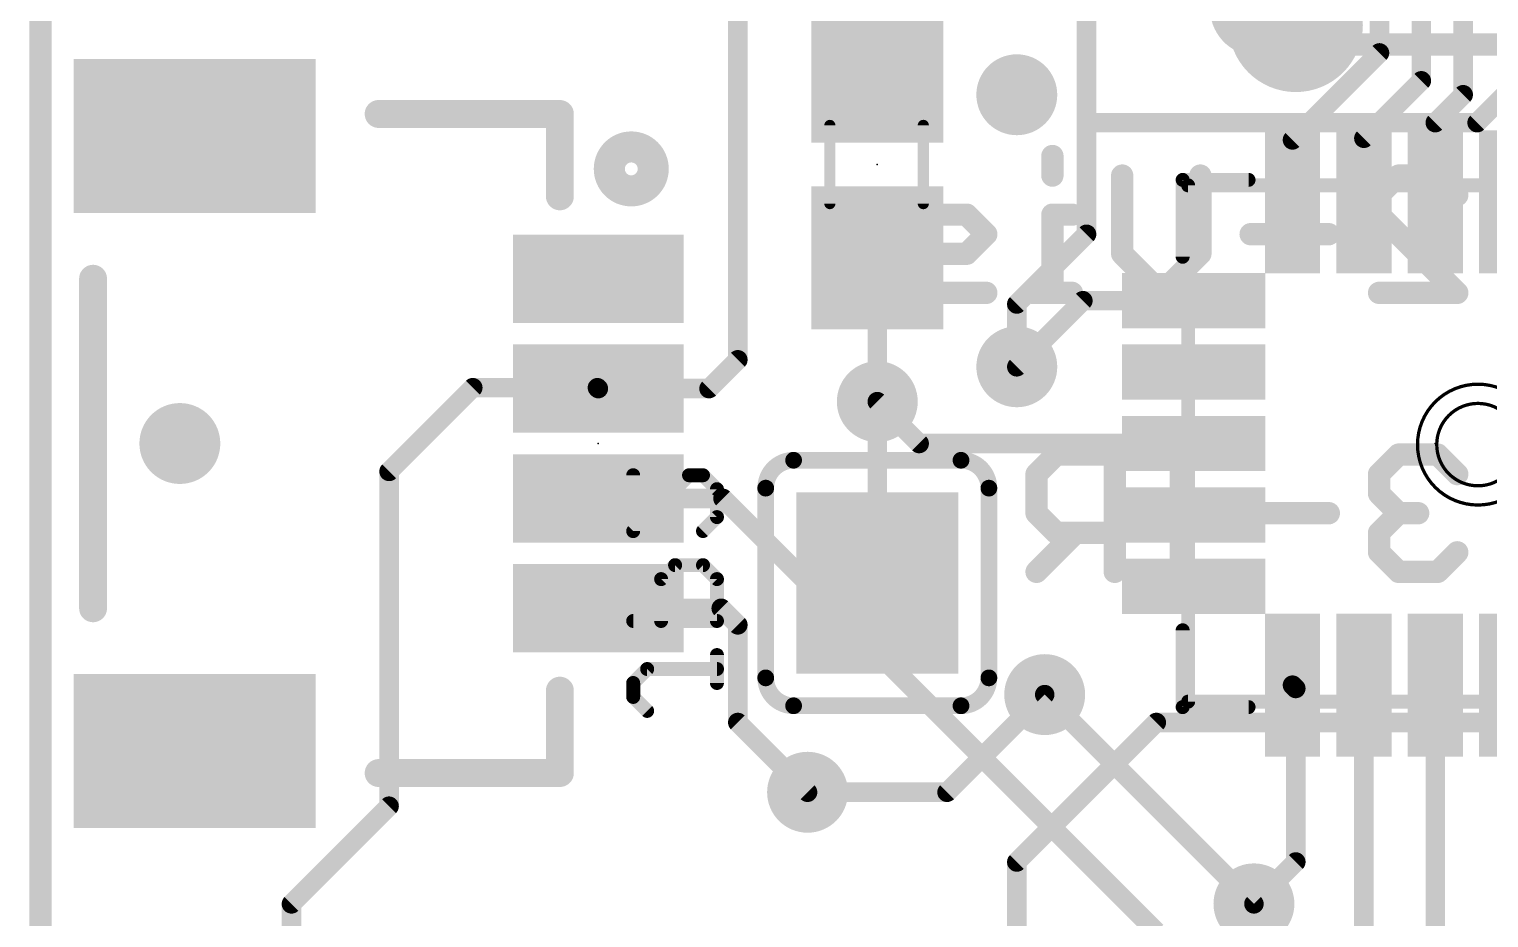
# Model space of a CAD drawing. Extents: x -34 to 73, y -25 to 40.
# Drawn here: x -0.1 to 13.19, y 8.38 to 16.47 of the extents above; entities that cross this region are included whole.
import ezdxf

# ---------------------------------------------------------------- set-up
doc = ezdxf.new("R2010")
doc.units = 0
for name, color, linetype in [('1', 12, 'CONTINUOUS'), ('16', 132, 'CONTINUOUS'), ('17', 110, 'CONTINUOUS'), ('18', 110, 'CONTINUOUS'), ('20', 53, 'CONTINUOUS'), ('21', 41, 'CONTINUOUS'), ('22', 40, 'CONTINUOUS'), ('23', 53, 'CONTINUOUS'), ('29', 253, 'CONTINUOUS'), ('30', 253, 'CONTINUOUS'), ('31', 253, 'CONTINUOUS'), ('47', 253, 'CONTINUOUS'), ('51', 53, 'CONTINUOUS')]:
    doc.layers.add(name, color=color, linetype=linetype)

# ---------------------------------------------------------------- blocks, each defined once
blk = doc.blocks.new('RECT')
blk.add_solid([(-0.5, -0.5), (0.5, -0.5), (-0.5, 0.5), (0.5, 0.5)])
blk = doc.blocks.new('ROUNDP')
at = {"const_width": 0.5}
blk.add_lwpolyline([(0, -0.25, 1), (0, 0.25, 1), (0, -0.25)], format="xyb", dxfattribs=at)
blk = doc.blocks.new('ROUNDV')
at = {"const_width": 0.5}
blk.add_lwpolyline([(0, -0.25, 1), (0, 0.25, 1), (0, -0.25)], format="xyb", dxfattribs=at)

msp = doc.modelspace()

# ---------------------------------------------------------------- linework, layer by layer
at = {"layer": '1', "const_width": 0.1778}
for points in [[(0, 25.4), (0, 0)], [(12.192, 20.32), (12.192, 16.256)], [(12.573, 16.002), (12.573, 19.304)], [(12.954, 15.875), (12.954, 18.034)], [(7.62, 17.145), (7.62, 16.09)], [(6.35, 13.462), (6.35, 16.764)], [(12.192, 16.256), (11.4, 15.464)], [(12.05, 15.479), (12.573, 16.002)], [(12.7, 15.621), (12.954, 15.875)], [(12.7, 14.9), (12.7, 15.621)], [(11.4, 14.9), (11.4, 15.464)], [(12.05, 14.9), (12.05, 15.479)], [(7.62, 14.39), (7.62, 13.081)], [(9.4915, 14), (8.89, 13.3985)], [(10.5, 14), (9.4915, 14)], [(6.088, 13.2), (6.35, 13.462)], [(3.175, 12.446), (3.937, 13.208)], [(3.937, 13.208), (5.072, 13.208)], [(5.072, 13.208), (5.08, 13.2)], [(5.08, 13.2), (6.088, 13.2)], [(7.62, 13.081), (8.001, 12.7)], [(10.5, 12.7), (8.001, 12.7)], [(3.175, 9.398), (3.175, 12.446)], [(5.08, 12.2), (6.215, 12.2)], [(6.215, 12.2), (10.16, 8.255)], [(5.08, 11.2), (6.199, 11.2)], [(6.199, 11.2), (6.35, 11.049)], [(6.35, 11.049), (6.35, 10.16)], [(9.144, 10.414), (11.049, 8.509)], [(11.43, 10.47), (11.4, 10.5)], [(11.43, 8.89), (11.43, 10.47)], [(12.05, 10.5), (12.05, 7.62)], [(12.7, 5.08), (12.7, 10.5)], [(6.35, 10.16), (6.985, 9.525)], [(3.175, 9.398), (2.286, 8.509)], [(11.049, 8.509), (11.43, 8.89)], [(2.286, 8.509), (2.286, 6.604)]]:
    msp.add_lwpolyline(points, dxfattribs=at)
at = {"layer": '1', "const_width": 0.0889}
for points in [[(12.1476, 16.256, 1), (12.2364, 16.256)], [(12.2234, 16.2246, 1), (12.1606, 16.2874)], [(7.5755, 16.09, 1), (7.6645, 16.09)], [(12.6044, 15.9706, 1), (12.5416, 16.0334)], [(12.5286, 16.002, 1), (12.6174, 16.002)], [(12.9854, 15.8436, 1), (12.9226, 15.9064)], [(12.9096, 15.875, 1), (12.9985, 15.875)], [(12.6686, 15.6524, 1), (12.7314, 15.5896)], [(12.7445, 15.621, 1), (12.6556, 15.621)], [(11.4444, 15.464, 1), (11.3556, 15.464)], [(12.0945, 15.479, 1), (12.0056, 15.479)], [(12.0186, 15.5104, 1), (12.0814, 15.4476)], [(11.3686, 15.4954, 1), (11.4314, 15.4326)], [(11.3556, 14.9, 1), (11.4444, 14.9)], [(12.0056, 14.9, 1), (12.0945, 14.9)], [(12.6556, 14.9, 1), (12.7445, 14.9)], [(7.6645, 14.39, 1), (7.5755, 14.39)], [(9.4915, 14.0444, 1), (9.4915, 13.9556)], [(9.5229, 13.9686, 1), (9.4601, 14.0314)], [(10.5, 13.9556, 1), (10.5, 14.0444)], [(6.3056, 13.462, 1), (6.3945, 13.462)], [(6.3814, 13.4306, 1), (6.3186, 13.4934)], [(8.8586, 13.4299, 1), (8.9214, 13.3671)], [(3.937, 13.2524, 1), (3.937, 13.1636)], [(3.9684, 13.1766, 1), (3.9056, 13.2394)], [(5.1034, 13.2394, 1), (5.0406, 13.1766)], [(5.08, 13.2445, 1), (5.08, 13.1556)], [(5.072, 13.1636, 1), (5.072, 13.2524)], [(6.088, 13.1556, 1), (6.088, 13.2445)], [(5.0486, 13.1686, 1), (5.1114, 13.2314)], [(6.0566, 13.2314, 1), (6.1194, 13.1686)], [(7.6514, 13.1124, 1), (7.5886, 13.0496)], [(7.5755, 13.081, 1), (7.6645, 13.081)], [(8.001, 12.7445, 1), (8.001, 12.6556)], [(7.9696, 12.6686, 1), (8.0324, 12.7314)], [(10.5, 12.6556, 1), (10.5, 12.7445)], [(3.2195, 12.446, 1), (3.1306, 12.446)], [(3.1436, 12.4774, 1), (3.2064, 12.4146)], [(5.08, 12.2445, 1), (5.08, 12.1556)], [(6.2464, 12.2314, 1), (6.1836, 12.1686)], [(6.215, 12.1556, 1), (6.215, 12.2445)], [(5.08, 11.2445, 1), (5.08, 11.1556)], [(6.2304, 11.2314, 1), (6.1676, 11.1686)], [(6.199, 11.1556, 1), (6.199, 11.2445)], [(6.3945, 11.049, 1), (6.3056, 11.049)], [(6.3186, 11.0176, 1), (6.3814, 11.0804)], [(9.1754, 10.4454, 1), (9.1126, 10.3826)], [(11.4314, 10.5314, 1), (11.3686, 10.4686)], [(11.4744, 10.47, 1), (11.3856, 10.47)], [(11.3986, 10.4386, 1), (11.4614, 10.5014)], [(12.0945, 10.5, 1), (12.0056, 10.5)], [(12.7445, 10.5, 1), (12.6556, 10.5)], [(6.3814, 10.1914, 1), (6.3186, 10.1286)], [(6.3056, 10.16, 1), (6.3945, 10.16)], [(6.9536, 9.4936, 1), (7.0164, 9.5564)], [(3.1306, 9.398, 1), (3.2195, 9.398)], [(3.2064, 9.3666, 1), (3.1436, 9.4294)], [(11.3856, 8.89, 1), (11.4744, 8.89)], [(11.4614, 8.8586, 1), (11.3986, 8.9214)], [(2.2546, 8.5404, 1), (2.3174, 8.4776)], [(2.3304, 8.509, 1), (2.2416, 8.509)], [(11.0176, 8.5404, 1), (11.0804, 8.4776)], [(11.0176, 8.4776, 1), (11.0804, 8.5404)]]:
    msp.add_lwpolyline(points, format="xyb", dxfattribs=at)
at = {"layer": '16', "const_width": 0.1778}
for points in [[(0, 0), (0, 25.4)], [(9.525, 22.098), (9.525, 15.621)], [(13.97, 16.51), (13.081, 15.621)], [(9.525, 15.621), (9.525, 14.605)], [(13.081, 15.621), (9.525, 15.621)], [(9.525, 14.605), (8.89, 13.97)], [(8.89, 13.97), (8.89, 13.3985)], [(7.62, 13.081), (7.62, 11.8364)], [(8.255, 9.525), (9.144, 10.414)], [(10.16, 10.16), (8.89, 8.89)], [(13.97, 10.16), (10.16, 10.16)], [(6.985, 9.525), (8.255, 9.525)], [(8.89, 8.89), (8.89, 7.62)], [(11.049, 7.62), (11.049, 8.509)]]:
    msp.add_lwpolyline(points, dxfattribs=at)
at = {"layer": '16', "const_width": 0.0889}
for points in [[(9.525, 15.6654, 1), (9.525, 15.5766)], [(9.5694, 15.621, 1), (9.4806, 15.621)], [(13.0496, 15.6524, 1), (13.1124, 15.5896)], [(13.081, 15.5766, 1), (13.081, 15.6654)], [(9.4806, 15.621, 1), (9.5694, 15.621)], [(9.4806, 14.605, 1), (9.5694, 14.605)], [(9.5564, 14.5736, 1), (9.4936, 14.6364)], [(8.9345, 13.97, 1), (8.8456, 13.97)], [(8.8586, 14.0014, 1), (8.9214, 13.9386)], [(8.8456, 13.3985, 1), (8.9345, 13.3985)], [(7.6645, 13.081, 1), (7.5755, 13.081)], [(7.5755, 11.8364, 1), (7.6645, 11.8364)], [(9.1754, 10.3826, 1), (9.1126, 10.4454)], [(10.16, 10.2044, 1), (10.16, 10.1156)], [(10.1914, 10.1286, 1), (10.1286, 10.1914)], [(6.985, 9.5694, 1), (6.985, 9.4806)], [(8.2236, 9.5564, 1), (8.2864, 9.4936)], [(8.255, 9.4806, 1), (8.255, 9.5694)], [(8.9345, 8.89, 1), (8.8456, 8.89)], [(8.8586, 8.9214, 1), (8.9214, 8.8586)], [(11.0935, 8.509, 1), (11.0046, 8.509)]]:
    msp.add_lwpolyline(points, format="xyb", dxfattribs=at)
at = {"layer": '20', "const_width": 0.2032}
msp.add_lwpolyline([(0, 0), (0, 25.4)], dxfattribs=at)
at = {"layer": '21'}
for points, const_width in [([(10.7537, 16.6132, 0.4142), (11.1347, 16.3322)], 0.2032), ([(11.1347, 16.383, 1), (11.1347, 16.2814)], 0.1016), ([(11.1423, 16.282, 1), (11.1271, 16.3824)], 0.1016), ([(3.08, 15.7635, 1), (3.08, 15.6365)], 0.127), ([(4.7935, 15.7, 1), (4.6665, 15.7)], 0.127), ([(4.73, 15.6365, 1), (4.73, 15.7635)], 0.127), ([(5.38, 15.0586, 1), (5.38, 15.3414, 1), (5.38, 15.0586)], 0.4), ([(10.4318, 15.1, 1), (10.3682, 15.1)], 0.0635), ([(10.4, 15.1318, 1), (10.4, 15.0683)], 0.0635), ([(11, 15.0683, 1), (11, 15.1318)], 0.0635), ([(4.6665, 14.95, 1), (4.7935, 14.95)], 0.127), ([(10.3682, 14.4, 1), (10.4318, 14.4)], 0.0635), ([(0.5435, 14.2, 1), (0.4165, 14.2)], 0.127), ([(0.4165, 11.2, 1), (0.5435, 11.2)], 0.127), ([(10.4318, 11, 1), (10.3682, 11)], 0.0635), ([(4.7935, 10.45, 1), (4.6665, 10.45)], 0.127), ([(10.3682, 10.3, 1), (10.4318, 10.3)], 0.0635), ([(10.4, 10.3318, 1), (10.4, 10.2683)], 0.0635), ([(11, 10.2683, 1), (11, 10.3318)], 0.0635), ([(3.08, 9.7635, 1), (3.08, 9.6365)], 0.127), ([(4.6665, 9.7, 1), (4.7935, 9.7)], 0.127), ([(4.73, 9.6365, 1), (4.73, 9.7635)], 0.127)]:
    msp.add_lwpolyline(points, format="xyb", dxfattribs=dict(at, const_width=const_width))
for points, const_width in [([(11.1347, 16.3322), (14.2653, 16.3322)], 0.2032), ([(3.08, 15.7), (4.73, 15.7)], 0.254), ([(4.73, 15.7), (4.73, 14.95)], 0.254), ([(10.4, 15.1), (10.4, 14.4)], 0.127), ([(10.4, 15.1), (11, 15.1)], 0.127), ([(0.48, 14.2), (0.48, 11.2)], 0.254), ([(10.4, 11), (10.4, 10.3)], 0.127), ([(4.73, 10.45), (4.73, 9.7)], 0.254), ([(10.4, 10.3), (11, 10.3)], 0.127), ([(4.73, 9.7), (3.08, 9.7)], 0.254)]:
    msp.add_lwpolyline(points, dxfattribs=dict(at, const_width=const_width))
at = {"layer": '22'}
for points, const_width in [([(9.2141, 15.3173), (9.2141, 15.1393)], 0.2032), ([(9.8496, 14.4275), (9.8496, 15.1393)], 0.2032), ([(10.5614, 15.1393), (10.5614, 14.4275)], 0.2032), ([(12.1884, 14.9614), (12.3664, 15.1393)], 0.2032), ([(12.3664, 15.1393), (12.7223, 15.1393)], 0.2032), ([(12.7223, 15.1393), (12.9002, 14.9614)], 0.2032), ([(12.1884, 14.7834), (12.1884, 14.9614)], 0.2032), ([(8.4345, 14.7834), (7.9006, 14.7834)], 0.2032), ([(8.6124, 14.6055), (8.4345, 14.7834)], 0.2032), ([(9.392, 14.7834), (9.2141, 14.7834)], 0.2032), ([(9.2141, 14.7834), (9.2141, 14.0716)], 0.2032), ([(12.9002, 14.0716), (12.1884, 14.7834)], 0.2032), ([(8.4345, 14.4275), (8.6124, 14.6055)], 0.2032), ([(11.7308, 14.6055), (11.019, 14.6055)], 0.2032), ([(7.9006, 14.2496), (8.0786, 14.4275)], 0.2032), ([(8.0786, 14.4275), (8.4345, 14.4275)], 0.2032), ([(10.2055, 14.0716), (9.8496, 14.4275)], 0.2032), ([(10.5614, 14.4275), (10.2055, 14.0716)], 0.2032), ([(8.0786, 14.0716), (7.9006, 14.2496)], 0.2032), ([(8.6124, 14.0716), (8.0786, 14.0716)], 0.2032), ([(9.392, 14.0716), (9.0361, 14.0716)], 0.2032), ([(12.1884, 14.0716), (12.9002, 14.0716)], 0.2032), ([(9.248, 12.5993), (9.07, 12.4214)], 0.2032), ([(9.7818, 12.5993), (9.248, 12.5993)], 0.2032), ([(9.7818, 11.5316), (9.7818, 12.5993)], 0.2032), ([(10.5614, 12.5993), (10.2055, 12.5993)], 0.2032), ([(10.3835, 11.5316), (10.3835, 12.5993)], 0.2032), ([(12.3664, 12.5993), (12.1884, 12.4214)], 0.2032), ([(12.7223, 12.5993), (12.3664, 12.5993)], 0.2032), ([(12.9002, 12.4214), (12.7223, 12.5993)], 0.2032), ([(6.858, 12.5476), (8.382, 12.5476)], 0.1524), ([(9.07, 12.4214), (9.07, 12.0655)], 0.2032), ([(12.1884, 12.4214), (12.1884, 12.2434)], 0.2032), ([(5.3975, 12.4112), (5.3975, 11.9028)], 0.127), ([(5.3975, 11.9028), (5.9059, 12.4112)], 0.127), ([(5.9059, 12.4112), (6.033, 12.4112)], 0.127), ([(6.033, 12.4112), (6.1602, 12.2841)], 0.127), ([(6.604, 12.2936), (6.604, 10.5664)], 0.1524), ([(8.636, 10.5664), (8.636, 12.2936)], 0.1524), ([(6.1602, 12.2841), (6.1602, 12.0299)], 0.127), ([(12.1884, 12.2434), (12.3664, 12.0655)], 0.2032), ([(6.1602, 12.0299), (6.033, 11.9028)], 0.127), ([(9.07, 12.0655), (9.248, 11.8875)], 0.2032), ([(11.7308, 12.0655), (11.019, 12.0655)], 0.2032), ([(12.3664, 12.0655), (12.1884, 11.8875)], 0.2032), ([(12.3664, 12.0655), (12.5443, 12.0655)], 0.2032), ([(9.4259, 11.8875), (9.07, 11.5316)], 0.2032), ([(9.248, 11.8875), (9.7818, 11.8875)], 0.2032), ([(12.1884, 11.8875), (12.1884, 11.7096)], 0.2032), ([(12.1884, 11.7096), (12.3664, 11.5316)], 0.2032), ([(12.7223, 11.5316), (12.9002, 11.7096)], 0.2032), ([(5.7788, 11.5926), (5.6517, 11.4655)], 0.127), ([(6.033, 11.5926), (5.7788, 11.5926)], 0.127), ([(6.1602, 11.4655), (6.033, 11.5926)], 0.127), ([(10.5614, 11.5316), (10.2055, 11.5316)], 0.2032), ([(12.3664, 11.5316), (12.7223, 11.5316)], 0.2032), ([(5.6517, 11.4655), (5.6517, 11.0842)], 0.127), ([(6.1602, 11.0842), (6.1602, 11.4655)], 0.127), ([(5.3975, 11.0842), (6.1602, 11.0842)], 0.127), ([(6.1602, 10.5198), (6.1602, 10.7741)], 0.127), ([(5.3975, 10.5198), (5.5246, 10.647)], 0.127), ([(5.5246, 10.647), (6.1602, 10.647)], 0.127), ([(5.3975, 10.3927), (5.3975, 10.5198)], 0.127), ([(5.5246, 10.2656), (5.3975, 10.3927)], 0.127), ([(6.858, 10.3124), (8.382, 10.3124)], 0.1524)]:
    msp.add_lwpolyline(points, dxfattribs=dict(at, const_width=const_width))
for points, const_width in [([(9.2649, 15.3173, 1), (9.1633, 15.3173)], 0.1016), ([(9.1633, 15.1393, 1), (9.2649, 15.1393)], 0.1016), ([(9.9004, 15.1393, 1), (9.7988, 15.1393)], 0.1016), ([(10.6122, 15.1393, 1), (10.5106, 15.1393)], 0.1016), ([(12.3664, 15.1901, 1), (12.3664, 15.0885)], 0.1016), ([(12.4023, 15.1034, 1), (12.3304, 15.1752)], 0.1016), ([(12.7582, 15.1752, 1), (12.6863, 15.1034)], 0.1016), ([(12.7223, 15.0885, 1), (12.7223, 15.1901)], 0.1016), ([(12.2392, 14.9614, 1), (12.1376, 14.9614)], 0.1016), ([(12.1525, 14.9973, 1), (12.2243, 14.9254)], 0.1016), ([(12.8643, 14.9254, 1), (12.9361, 14.9973)], 0.1016), ([(7.9006, 14.8342, 1), (7.9006, 14.7326)], 0.1016), ([(8.4704, 14.8193, 1), (8.3986, 14.7475)], 0.1016), ([(8.4345, 14.7326, 1), (8.4345, 14.8342)], 0.1016), ([(9.2141, 14.8342, 1), (9.2141, 14.7326)], 0.1016), ([(9.2649, 14.7834, 1), (9.1633, 14.7834)], 0.1016), ([(9.392, 14.7326, 1), (9.392, 14.8342)], 0.1016), ([(12.2243, 14.8193, 1), (12.1525, 14.7475)], 0.1016), ([(12.1376, 14.7834, 1), (12.2392, 14.7834)], 0.1016), ([(8.6483, 14.5695, 1), (8.5765, 14.6414)], 0.1016), ([(8.5765, 14.5695, 1), (8.6483, 14.6414)], 0.1016), ([(11.019, 14.6563, 1), (11.019, 14.5547)], 0.1016), ([(11.7308, 14.5547, 1), (11.7308, 14.6563)], 0.1016), ([(8.0786, 14.4783, 1), (8.0786, 14.3767)], 0.1016), ([(8.1145, 14.3916, 1), (8.0426, 14.4634)], 0.1016), ([(8.3986, 14.4634, 1), (8.4704, 14.3916)], 0.1016), ([(8.4345, 14.3767, 1), (8.4345, 14.4783)], 0.1016), ([(9.8855, 14.4634, 1), (9.8137, 14.3916)], 0.1016), ([(10.5973, 14.3916, 1), (10.5255, 14.4634)], 0.1016), ([(9.7988, 14.4275, 1), (9.9004, 14.4275)], 0.1016), ([(10.5106, 14.4275, 1), (10.6122, 14.4275)], 0.1016), ([(7.9365, 14.2855, 1), (7.8647, 14.2136)], 0.1016), ([(7.8647, 14.2855, 1), (7.9365, 14.2136)], 0.1016), ([(8.0786, 14.1224, 1), (8.0786, 14.0208)], 0.1016), ([(8.0426, 14.0357, 1), (8.1145, 14.1075)], 0.1016), ([(8.6124, 14.0208, 1), (8.6124, 14.1224)], 0.1016), ([(9.0361, 14.1224, 1), (9.0361, 14.0208)], 0.1016), ([(9.1633, 14.0716, 1), (9.2649, 14.0716)], 0.1016), ([(9.392, 14.0208, 1), (9.392, 14.1224)], 0.1016), ([(10.1696, 14.1075, 1), (10.2414, 14.0357)], 0.1016), ([(10.1696, 14.0357, 1), (10.2414, 14.1075)], 0.1016), ([(12.1884, 14.1224, 1), (12.1884, 14.0208)], 0.1016), ([(12.8643, 14.0357, 1), (12.9361, 14.1075)], 0.1016), ([(12.9002, 14.0208, 1), (12.9002, 14.1224)], 0.1016), ([(9.248, 12.6501, 1), (9.248, 12.5485)], 0.1016), ([(9.2839, 12.5634, 1), (9.212, 12.6352)], 0.1016), ([(9.8326, 12.5993, 1), (9.731, 12.5993)], 0.1016), ([(9.7818, 12.5485, 1), (9.7818, 12.6501)], 0.1016), ([(10.2055, 12.6501, 1), (10.2055, 12.5485)], 0.1016), ([(10.4343, 12.5993, 1), (10.3327, 12.5993)], 0.1016), ([(10.5614, 12.5485, 1), (10.5614, 12.6501)], 0.1016), ([(12.3664, 12.6501, 1), (12.3664, 12.5485)], 0.1016), ([(12.4023, 12.5634, 1), (12.3304, 12.6352)], 0.1016), ([(12.7582, 12.6352, 1), (12.6863, 12.5634)], 0.1016), ([(12.7223, 12.5485, 1), (12.7223, 12.6501)], 0.1016), ([(6.858, 12.5476, 0.4142), (6.604, 12.2936)], 0.1524), ([(6.858, 12.5857, 1), (6.858, 12.5095)], 0.0762), ([(6.858, 12.5095, 1), (6.858, 12.5857)], 0.0762), ([(8.636, 12.2936, 0.4142), (8.382, 12.5476)], 0.1524), ([(8.382, 12.5857, 1), (8.382, 12.5095)], 0.0762), ([(8.382, 12.5095, 1), (8.382, 12.5857)], 0.0762), ([(9.1208, 12.4214, 1), (9.0192, 12.4214)], 0.1016), ([(9.0341, 12.4573, 1), (9.1059, 12.3854)], 0.1016), ([(12.2392, 12.4214, 1), (12.1376, 12.4214)], 0.1016), ([(12.1525, 12.4573, 1), (12.2243, 12.3854)], 0.1016), ([(12.8643, 12.3854, 1), (12.9361, 12.4573)], 0.1016), ([(5.4292, 12.4112, 1), (5.3658, 12.4112)], 0.0635), ([(5.9059, 12.443, 1), (5.9059, 12.3795)], 0.0635), ([(5.9284, 12.3888, 1), (5.8835, 12.4337)], 0.0635), ([(6.0555, 12.4337, 1), (6.0106, 12.3888)], 0.0635), ([(6.033, 12.3795, 1), (6.033, 12.443)], 0.0635), ([(6.6421, 12.2936, 1), (6.5659, 12.2936)], 0.0762), ([(8.6741, 12.2936, 1), (8.5979, 12.2936)], 0.0762), ([(6.1919, 12.2841, 1), (6.1284, 12.2841)], 0.0635), ([(6.1377, 12.2617, 1), (6.1826, 12.3066)], 0.0635), ([(6.5659, 12.2936, 1), (6.6421, 12.2936)], 0.0762), ([(8.5979, 12.2936, 1), (8.6741, 12.2936)], 0.0762), ([(12.2243, 12.2793, 1), (12.1525, 12.2075)], 0.1016), ([(12.1376, 12.2434, 1), (12.2392, 12.2434)], 0.1016), ([(6.1826, 12.0074, 1), (6.1377, 12.0523)], 0.0635), ([(9.1059, 12.1014, 1), (9.0341, 12.0295)], 0.1016), ([(9.0192, 12.0655, 1), (9.1208, 12.0655)], 0.1016), ([(11.019, 12.1163, 1), (11.019, 12.0147)], 0.1016), ([(11.7308, 12.0147, 1), (11.7308, 12.1163)], 0.1016), ([(12.3664, 12.1163, 1), (12.3664, 12.0147)], 0.1016), ([(12.4023, 12.0295, 1), (12.3304, 12.1014)], 0.1016), ([(12.3304, 12.0295, 1), (12.4023, 12.1014)], 0.1016), ([(12.5443, 12.0147, 1), (12.5443, 12.1163)], 0.1016), ([(6.1284, 12.0299, 1), (6.1919, 12.0299)], 0.0635), ([(9.248, 11.9383, 1), (9.248, 11.8367)], 0.1016), ([(9.212, 11.8516, 1), (9.2839, 11.9234)], 0.1016), ([(9.4618, 11.8516, 1), (9.39, 11.9234)], 0.1016), ([(9.7818, 11.8367, 1), (9.7818, 11.9383)], 0.1016), ([(12.2392, 11.8875, 1), (12.1376, 11.8875)], 0.1016), ([(12.1525, 11.9234, 1), (12.2243, 11.8516)], 0.1016), ([(5.375, 11.9252, 1), (5.42, 11.8803)], 0.0635), ([(5.3658, 11.9028, 1), (5.4292, 11.9028)], 0.0635), ([(6.0106, 11.9252, 1), (6.0555, 11.8803)], 0.0635), ([(12.2243, 11.7455, 1), (12.1525, 11.6736)], 0.1016), ([(12.1376, 11.7096, 1), (12.2392, 11.7096)], 0.1016), ([(12.9361, 11.6736, 1), (12.8643, 11.7455)], 0.1016), ([(5.7788, 11.6244, 1), (5.7788, 11.5609)], 0.0635), ([(5.8013, 11.5702, 1), (5.7564, 11.6151)], 0.0635), ([(6.0555, 11.6151, 1), (6.0106, 11.5702)], 0.0635), ([(6.033, 11.5609, 1), (6.033, 11.6244)], 0.0635), ([(9.0341, 11.5675, 1), (9.1059, 11.4957)], 0.1016), ([(9.731, 11.5316, 1), (9.8326, 11.5316)], 0.1016), ([(10.2055, 11.5824, 1), (10.2055, 11.4808)], 0.1016), ([(10.3327, 11.5316, 1), (10.4343, 11.5316)], 0.1016), ([(10.5614, 11.4808, 1), (10.5614, 11.5824)], 0.1016), ([(12.3664, 11.5824, 1), (12.3664, 11.4808)], 0.1016), ([(12.3304, 11.4957, 1), (12.4023, 11.5675)], 0.1016), ([(12.6863, 11.5675, 1), (12.7582, 11.4957)], 0.1016), ([(12.7223, 11.4808, 1), (12.7223, 11.5824)], 0.1016), ([(5.6835, 11.4655, 1), (5.62, 11.4655)], 0.0635), ([(5.6293, 11.488, 1), (5.6742, 11.4431)], 0.0635), ([(6.1919, 11.4655, 1), (6.1284, 11.4655)], 0.0635), ([(6.1377, 11.4431, 1), (6.1826, 11.488)], 0.0635), ([(5.3975, 11.116, 1), (5.3975, 11.0525)], 0.0635), ([(5.62, 11.0842, 1), (5.6835, 11.0842)], 0.0635), ([(6.1284, 11.0842, 1), (6.1919, 11.0842)], 0.0635), ([(6.1602, 11.0525, 1), (6.1602, 11.116)], 0.0635), ([(6.1919, 10.7741, 1), (6.1284, 10.7741)], 0.0635), ([(5.5246, 10.6787, 1), (5.5246, 10.6152)], 0.0635), ([(5.5471, 10.6245, 1), (5.5022, 10.6694)], 0.0635), ([(6.1602, 10.6152, 1), (6.1602, 10.6787)], 0.0635), ([(6.604, 10.5664, 0.4142), (6.858, 10.3124)], 0.1524), ([(6.6421, 10.5664, 1), (6.5659, 10.5664)], 0.0762), ([(8.382, 10.3124, 0.4142), (8.636, 10.5664)], 0.1524), ([(8.6741, 10.5664, 1), (8.5979, 10.5664)], 0.0762), ([(5.375, 10.5423, 1), (5.42, 10.4974)], 0.0635), ([(5.4292, 10.5198, 1), (5.3658, 10.5198)], 0.0635), ([(6.1284, 10.5198, 1), (6.1919, 10.5198)], 0.0635), ([(6.5659, 10.5664, 1), (6.6421, 10.5664)], 0.0762), ([(8.5979, 10.5664, 1), (8.6741, 10.5664)], 0.0762), ([(5.42, 10.4152, 1), (5.375, 10.3703)], 0.0635), ([(5.3658, 10.3927, 1), (5.4292, 10.3927)], 0.0635), ([(6.858, 10.3505, 1), (6.858, 10.2743)], 0.0762), ([(6.858, 10.2743, 1), (6.858, 10.3505)], 0.0762), ([(8.382, 10.3505, 1), (8.382, 10.2743)], 0.0762), ([(8.382, 10.2743, 1), (8.382, 10.3505)], 0.0762), ([(5.5022, 10.2432, 1), (5.5471, 10.2881)], 0.0635)]:
    msp.add_lwpolyline(points, format="xyb", dxfattribs=dict(at, const_width=const_width))
at = {"layer": '23'}
for p in [(7.62, 15.24), (5.08, 12.7), (12.7, 12.7)]:
    msp.add_point(p, dxfattribs=at)
at = {"layer": '30', "const_width": 0.6107}
msp.add_lwpolyline([(11.43, 16.2047, 1), (11.43, 16.8153, 1), (11.43, 16.2047)], format="xyb", dxfattribs=at)
at = {"layer": '47', "const_width": 0.13}
for points in [[(0, 0), (0, 36.24)], [(0, 0), (0, 28.62)]]:
    msp.add_lwpolyline(points, dxfattribs=at)
at = {"layer": '51'}
for points, const_width in [([(7.188, 14.884), (7.188, 15.596)], 0.1016), ([(8.039, 14.884), (8.039, 15.596)], 0.1016), ([(10.45, 10.35), (10.45, 15.05)], 0.127), ([(10.45, 15.05), (14.95, 15.05)], 0.127), ([(14.95, 10.35), (10.45, 10.35)], 0.127)]:
    msp.add_lwpolyline(points, dxfattribs=dict(at, const_width=const_width))
for points, const_width in [([(7.2134, 15.596, 1), (7.1626, 15.596)], 0.0508), ([(8.0644, 15.596, 1), (8.0136, 15.596)], 0.0508), ([(10.45, 15.0818, 1), (10.45, 15.0183)], 0.0635), ([(10.4818, 15.05, 1), (10.4183, 15.05)], 0.0635), ([(7.1626, 14.884, 1), (7.2134, 14.884)], 0.0508), ([(8.0136, 14.884, 1), (8.0644, 14.884)], 0.0508), ([(13.0883, 12.14, 1), (13.0883, 13.24, 1), (13.0883, 12.14)], 0.03), ([(13.0883, 12.315, 1), (13.0883, 13.065, 1), (13.0883, 12.315)], 0.03), ([(10.45, 10.3818, 1), (10.45, 10.3182)], 0.0635), ([(10.4183, 10.35, 1), (10.4818, 10.35)], 0.0635)]:
    msp.add_lwpolyline(points, format="xyb", dxfattribs=dict(at, const_width=const_width))

# ---------------------------------------------------------------- block references
at = {"layer": '1', "xscale": 1.1, "rotation": 90}
for p in [(7.62, 16.09), (7.62, 14.39)]:
    msp.add_blockref('RECT', p, dxfattribs=at)
at = {"layer": '1'}
for p, xscale, yscale, rotation in [((1.405, 15.5), 1.2, 2, 270), ((5.08, 14.2), 0.6, 1.35, 270), ((10.5, 14), 0.3, 1.1, 90), ((5.08, 13.2), 0.6, 1.35, 270), ((10.5, 13.35), 0.3, 1.1, 90), ((10.5, 12.7), 0.3, 1.1, 90), ((5.08, 12.2), 0.6, 1.35, 270), ((10.5, 12.05), 0.3, 1.1, 90), ((5.08, 11.2), 0.6, 1.35, 270), ((10.5, 11.4), 0.3, 1.1, 90), ((11.4, 10.5), 0.3, 1.1, 180), ((12.05, 10.5), 0.3, 1.1, 180), ((12.7, 10.5), 0.3, 1.1, 180), ((1.405, 9.9), 1.2, 2, 270)]:
    msp.add_blockref('RECT', p, dxfattribs=dict(at, xscale=xscale, yscale=yscale, rotation=rotation))
at = {"layer": '1', "xscale": 0.3, "yscale": 1.1}
for p in [(11.4, 14.9), (12.05, 14.9), (12.7, 14.9)]:
    msp.add_blockref('RECT', p, dxfattribs=at)
at = {"layer": '16', "xscale": 0.635, "yscale": 1.27, "rotation": 90}
for p in [(7.62, 11.8364), (7.62, 11.0236)]:
    msp.add_blockref('RECT', p, dxfattribs=at)
at = {"layer": '17', "xscale": 0.8636, "yscale": 0.8636, "rotation": 270}
msp.add_blockref('ROUNDP', (11.43, 16.51), dxfattribs=at)
msp.add_blockref('ROUNDP', (11.43, 16.51), dxfattribs=at)
at = {"layer": '18', "xscale": 0.7366, "yscale": 0.7366}
for p in [(8.89, 15.875), (8.89, 15.875), (8.89, 13.3985), (8.89, 13.3985), (7.62, 13.081), (7.62, 13.081), (1.27, 12.7), (1.27, 12.7), (9.144, 10.414), (9.144, 10.414), (6.985, 9.525), (6.985, 9.525), (11.049, 8.509), (11.049, 8.509)]:
    msp.add_blockref('ROUNDV', p, dxfattribs=at)
at = {"layer": '29'}
for p, xscale, yscale, rotation in [((7.62, 16.09), 1.3032, 1.2032, 90), ((1.405, 15.5), 1.4032, 2.2032, 270), ((7.62, 14.39), 1.3032, 1.2032, 90), ((5.08, 14.2), 0.8032, 1.5532, 270), ((10.5, 14), 0.5032, 1.3032, 90), ((5.08, 13.2), 0.8032, 1.5532, 270), ((10.5, 13.35), 0.5032, 1.3032, 90), ((10.5, 12.7), 0.5032, 1.3032, 90), ((5.08, 12.2), 0.8032, 1.5532, 270), ((10.5, 12.05), 0.5032, 1.3032, 90), ((5.08, 11.2), 0.8032, 1.5532, 270), ((10.5, 11.4), 0.5032, 1.3032, 90), ((11.4, 10.5), 0.5032, 1.3032, 180), ((12.05, 10.5), 0.5032, 1.3032, 180), ((12.7, 10.5), 0.5032, 1.3032, 180), ((13.35, 10.5), 0.5032, 1.3032, 180), ((1.405, 9.9), 1.4032, 2.2032, 270)]:
    msp.add_blockref('RECT', p, dxfattribs=dict(at, xscale=xscale, yscale=yscale, rotation=rotation))
at = {"layer": '29', "xscale": 0.5032, "yscale": 1.3032}
for p in [(11.4, 14.9), (12.05, 14.9), (12.7, 14.9), (13.35, 14.9)]:
    msp.add_blockref('RECT', p, dxfattribs=at)
at = {"layer": '30', "xscale": 0.8382, "yscale": 1.4732, "rotation": 90}
for p in [(7.62, 11.8364), (7.62, 11.0236)]:
    msp.add_blockref('RECT', p, dxfattribs=at)
at = {"layer": '31', "xscale": 1.1, "rotation": 90}
for p in [(7.62, 16.09), (7.62, 14.39)]:
    msp.add_blockref('RECT', p, dxfattribs=at)
at = {"layer": '31', "rotation": 270}
for p, xscale, yscale in [((1.405, 15.5), 1.2, 2), ((11.4, 14.9), 0.825, 0.225), ((12.05, 14.9), 0.825, 0.225), ((12.7, 14.9), 0.825, 0.225), ((5.08, 14.2), 0.6, 1.35), ((10.5, 14), 0.225, 0.825), ((5.08, 13.2), 0.6, 1.35), ((10.5, 13.35), 0.225, 0.825), ((10.5, 12.7), 0.225, 0.825), ((5.08, 12.2), 0.6, 1.35), ((10.5, 12.05), 0.225, 0.825), ((5.08, 11.2), 0.6, 1.35), ((10.5, 11.4), 0.225, 0.825), ((11.4, 10.5), 0.825, 0.225), ((12.05, 10.5), 0.825, 0.225), ((12.7, 10.5), 0.825, 0.225), ((1.405, 9.9), 1.2, 2)]:
    msp.add_blockref('RECT', p, dxfattribs=dict(at, xscale=xscale, yscale=yscale))
at = {"layer": '51', "xscale": 0.5001, "yscale": 0.95, "rotation": 90}
for p in [(7.6149, 15.8203), (7.6149, 14.6519)]:
    msp.add_blockref('RECT', p, dxfattribs=at)

doc.saveas('drawing.dxf')
